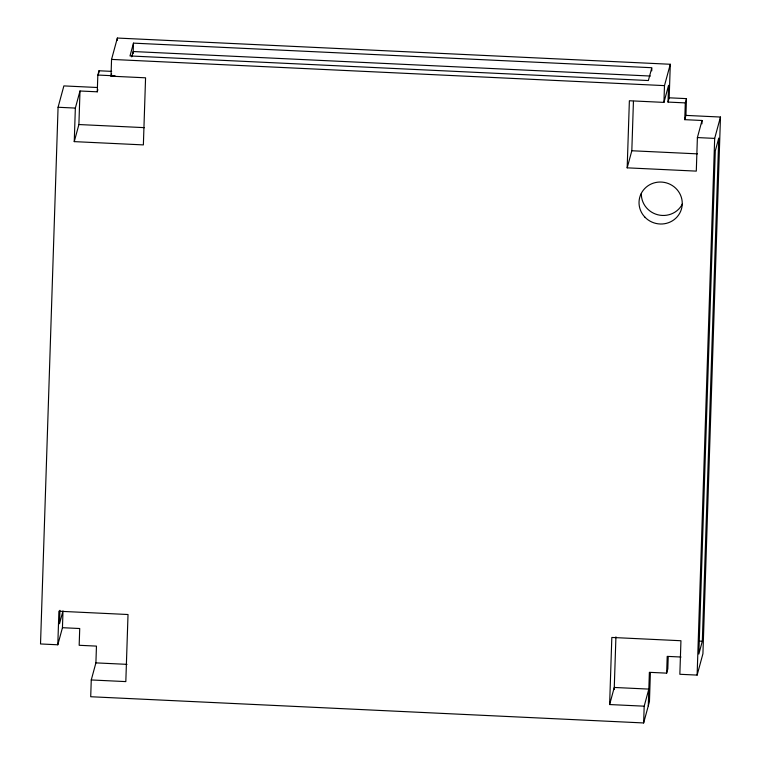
<?xml version="1.0" encoding="UTF-8"?>
<svg xmlns="http://www.w3.org/2000/svg" width="761" height="761" viewBox="0 0 761 761"><rect width="100%" height="100%" fill="white"/><g stroke="black" fill="none" stroke-linecap="round" stroke-linejoin="round"><path stroke-width="1.14" d="M97.284 87.496L63.876 85.907L58.074 107.263L40.523 643.958L57.807 644.786L62.45 627.701L62.992 610.921L59.51 623.735L59.948 610.322M57.807 644.786L58.901 611.235L128.019 614.517L125.822 681.599L91.263 679.963L90.711 696.734L643.644 722.95L649.447 701.594L650.389 672.676M669.185 97.808L686.47 98.626L685.309 102.897L668.025 102.079L669.185 97.808L670.289 64.266L117.356 38.05L111.553 59.406L111.011 76.176L145.57 77.812L143.372 144.904L74.255 141.622L75.349 108.081L79.991 90.997L97.275 91.815L97.855 89.684M74.255 141.622L78.897 124.538L79.991 90.997M97.275 91.815L97.827 75.044L98.987 70.773L111.658 71.372M98.911 73.008L98.987 70.773M91.263 679.963L95.905 662.879L96.457 646.108L79.173 645.29L79.724 628.519L62.45 627.701M117.28 40.362L117.356 38.05M133.137 53.622L133.479 43.139L651.844 67.719L648.362 80.533L129.998 55.953L133.479 43.139M609.628 704.543L614.27 687.459L648.829 689.095L644.187 706.179L609.628 704.543L611.825 637.452L680.943 640.733L679.849 674.275L697.124 675.093L702.926 653.737L720.477 117.042L685.918 115.396L684.757 119.667L702.032 120.485L701.927 123.843M702.032 120.485L697.39 137.57L696.296 171.12L627.178 167.839L629.376 100.756L663.934 102.393L668.577 85.308L668.025 102.079M614.203 689.552L615.925 636.843M627.178 167.839L631.82 150.754L633.437 101.327M651.739 70.859L651.806 68.766M643.644 722.95L644.187 706.179M663.934 102.393L664.486 85.622L670.289 64.266M648.286 705.866L649.38 672.324L666.655 673.143L667.816 668.871L668.225 656.572M666.655 673.143L667.207 656.372L681.028 657.028M684.757 119.667L685.309 102.897M685.918 115.396L686.47 98.626M697.124 675.093L714.674 138.397L720.477 117.042M702.317 641.238L718.764 138.083L715.283 150.897L698.836 654.051L702.317 641.238L699.074 641.085M111.011 76.176L111.629 73.903M131.748 56.866L133.204 51.529L650.417 76.043M111.553 59.406L664.486 85.622M97.827 75.044L115.101 75.862M58.074 107.263L75.349 108.081M697.39 137.57L714.674 138.397M78.897 124.538L144.495 127.648M631.82 150.754L697.428 153.865M95.905 662.879L127.011 664.353M682.417 203.948A21.66 20.937 15.2 0 1 657.799 214.773A21.66 20.937 15.2 0 1 641.361 193.456M644.881 217.123A21.66 20.937 15.2 0 0 681.333 209.437A21.66 20.937 15.2 0 0 655.716 182.507A21.66 20.937 15.2 0 0 644.881 217.123"/></g></svg>
